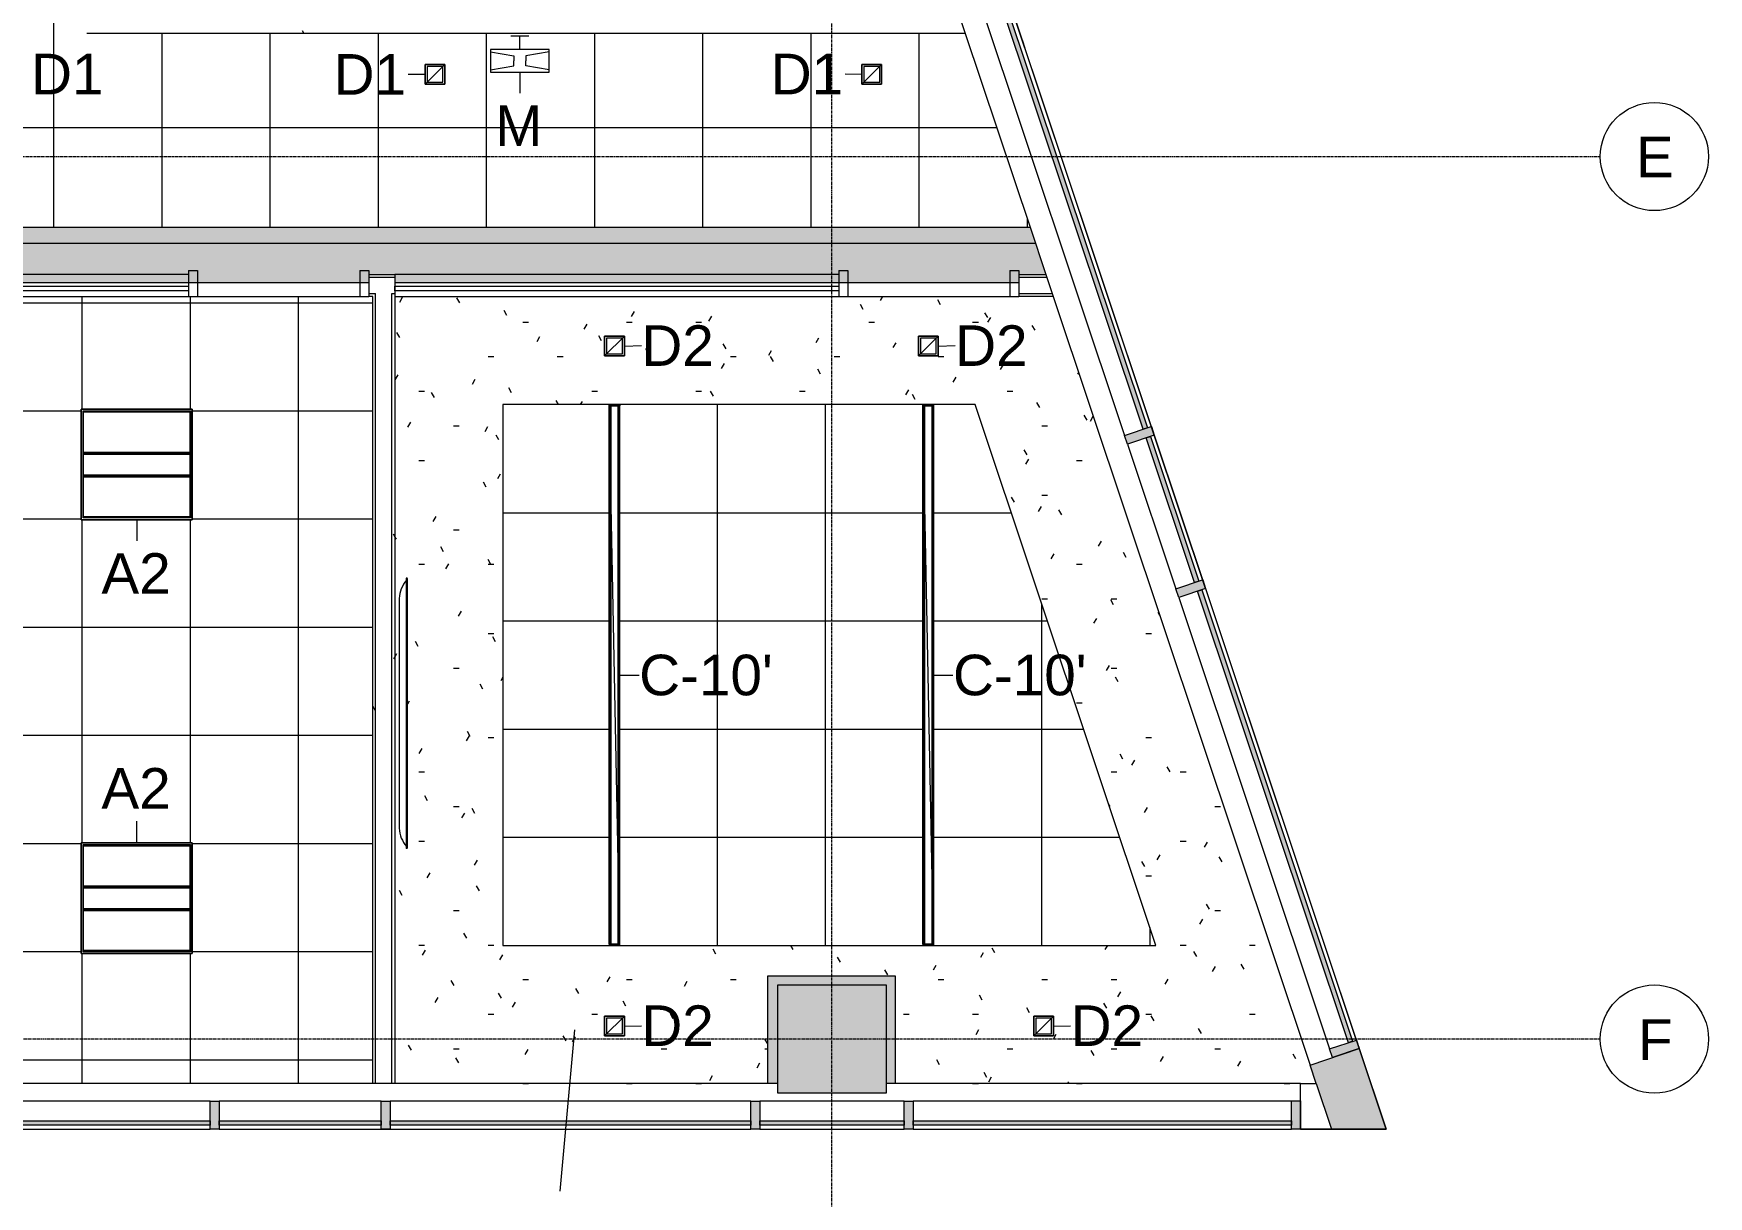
# Model space of a CAD drawing. Header units: inches. Extents: x 2468 to 5383, y -426 to 1376.
# Drawn here: x 4514.8 to 4886.5, y 305.2 to 563.2 of the extents above; entities that cross this region are included whole.
import ezdxf

# ---------------------------------------------------------------- set-up
doc = ezdxf.new("R2010")
doc.units = ezdxf.units.IN
doc.header["$MEASUREMENT"] = 0
doc.linetypes.add('Grid Line 1_2_', pattern=[0.875, 0.5, -0.125, 0.125, -0.125])
for name, color, linetype, lineweight in [('7200-WISCONSIN-AVE-6TH-FLOOR-031418_dwg', 8, 'Continuous', 9), ('A-AREA-IDEN', 2, 'Continuous', 9), ('A-CLNG', 13, 'Continuous', 13), ('A-CLNG-PATT', 13, 'Continuous', 13), ('A-DOOR', 31, 'Continuous', 13), ('A-DOOR-FRAM', 31, 'Continuous', 20), ('A-GLAZ-CURT', 52, 'Continuous', 9), ('A-GLAZ-CWMG', 51, 'Continuous', 13), ('A-WALL', 113, 'Continuous', 13), ('A-WALL-PATT', 111, 'Continuous', 13), ('Bb-cor', 7, 'Continuous', 9), ('Bb-mullion', 7, 'Continuous', 9), ('E-LITE-EQPM', 33, 'Continuous', 9), ('E-LITE-EQPM-IDEN', 33, 'Continuous', 9), ('I-WALL', 2, 'Continuous', 13), ('Q-SPCQ', 91, 'Continuous', 9), ('S-COLS', 52, 'Continuous', 13), ('S-GRID', 1, 'Continuous', 9), ('S-GRID-IDEN', 1, 'Continuous', 9)]:
    doc.layers.add(name, color=color, linetype=linetype, lineweight=lineweight)
doc.styles.add('Arial_1', font='arial.ttf', dxfattribs={"height": 9})
doc.styles.add('Swis721 Lt BT', font='swissl.ttf', dxfattribs={"height": 9})
pattern_1 = [(0, (0, 0), (30.72, 7.68), [1.267, -21.773, 1.267, -21.773, -122.88]), (0, (0, 0), (30.72, 7.68), [-46.08, 1.267, -44.813, 1.267, -21.773, -53.76]), (0, (0, 0), (30.72, 7.68), [-115.2, 1.267, -14.093, 1.267, -37.133]), (120, (11.52, 3.84), (-22.011075, 22.7643), [1.267, -21.773, 1.267, -21.773, -122.88]), (120, (11.52, 3.84), (-22.011075, 22.7643), [-46.08, 1.267, -44.813, 1.267, -21.773, -53.76]), (120, (11.52, 3.84), (-22.011075, 22.7643), [-115.2, 1.267, -14.093, 1.267, -37.133]), (240, (15.36, 19.2), (-8.708925, -30.4443), [1.267, -21.773, 1.267, -21.773, -122.88]), (240, (15.36, 19.2), (-8.708925, -30.4443), [-46.08, 1.267, -44.813, 1.267, -21.773, -53.76]), (240, (15.36, 19.2), (-8.708925, -30.4443), [-115.2, 1.267, -14.093, 1.267, -37.133])]

# ---------------------------------------------------------------- blocks, each defined once
blk = doc.blocks.new('7200-WISCONSIN-AVE-6TH-FLOOR-031418_dwg-5450642-6TH FLOOR RCP')
at = {"layer": 'Bb-cor'}
for p, q in [((4556, 320.12), (4592, 320.12)), ((4594, 320.12), (4674, 320.12))]:
    blk.add_line(p, q, dxfattribs=at)
at = {"layer": 'Bb-cor', "flags": 128}
for points in [[(4723.46, 593.98), (4734.83, 559.96), (4723.46, 593.98), (4694.13, 681.71)], [(4763.52, 474.13), (4774.9, 440.1), (4763.52, 474.13), (4734.2, 561.86)], [(4796, 320.12), (4815, 320.12), (4774.26, 442)]]:
    blk.add_lwpolyline(points, dxfattribs=at)
at = {"layer": 'Bb-mullion'}
for p, q in [((4734.2, 561.86), (4734.83, 559.96)), ((4734.2, 561.86), (4734.83, 559.96)), ((4762.89, 476.02), (4763.52, 474.13)), ((4774.26, 442), (4774.9, 440.1)), ((4809.02, 338.02), (4808.39, 339.91)), ((4592, 320.12), (4594, 320.12))]:
    blk.add_line(p, q, dxfattribs=at)
blk = doc.blocks.new('Concrete-Rectangular-Column - 24 x 24-4901126-6TH FLOOR RCP')
at = {"layer": 'S-COLS', "lineweight": 9}
blk.add_hatch(color=7, dxfattribs=at).paths.add_polyline_path([(-12, -12), (12, -12), (12, 12), (-12, 12), (-12, -10.83)], flags=0)
at = {"layer": 'S-COLS', "color": 8, "lineweight": 20}
for p, q in [((-12, 12), (12, 12)), ((-12, -12), (-12, 12)), ((12, 12), (12, -12)), ((12, -12), (-12, -12))]:
    blk.add_line(p, q, dxfattribs=at)
blk = doc.blocks.new('Single Flush - OTJ_SOLIDFLUSH_ALUM-6376845-6TH FLOOR RCP')
at = {"layer": 'A-DOOR-FRAM'}
for p, q in [((-20, 3.3125), (-20, -2.4375)), ((-20, 3.3125), (-18, 3.3125)), ((-18, 3.3125), (-18, -2.4375)), ((18.000004, 3.3125), (18.000004, -2.4375)), ((18.000004, 3.3125), (20.000004, 3.3125)), ((20.000004, 3.3125), (20.000004, -2.4375)), ((-20, -2.4375), (-18, -2.4375)), ((18.000004, -2.4375), (20.000004, -2.4375))]:
    blk.add_line(p, q, dxfattribs=at)
blk = doc.blocks.new('System Panel - Glazed-6376752-6TH FLOOR RCP')
at = {"layer": 'A-GLAZ-CURT', "lineweight": 13}
for p, q in [((-68.75, -0.5), (-68.75, 0.5)), ((-68.75, 0.5), (68.75, 0.5)), ((68.75, -0.5), (-68.75, -0.5))]:
    blk.add_line(p, q, dxfattribs=at)
blk = doc.blocks.new('System Panel - Glazed-6291413-6TH FLOOR RCP')
at = {"layer": 'A-GLAZ-CURT', "lineweight": 13}
for p, q in [((-49.25, -0.5), (-49.25, 0.5)), ((-49.25, 0.5), (49.25, 0.5)), ((49.25, -0.5), (-49.25, -0.5))]:
    blk.add_line(p, q, dxfattribs=at)
blk = doc.blocks.new('Rectangular Mullion - 2_ x 6_ rectangular-5910273-6TH FLOOR RCP')
at = {"layer": 'A-GLAZ-CWMG', "lineweight": 9}
for p, q in [((4774.87, 440.09), (4808.35, 339.9)), ((4768.94, 438.11), (4802.43, 337.92))]:
    blk.add_line(p, q, dxfattribs=at)
blk = doc.blocks.new('Rectangular Mullion - 2_ x 6_ rectangular-6292515-6TH FLOOR RCP')
at = {"layer": 'A-GLAZ-CWMG', "lineweight": 9}
blk.add_hatch(color=7, dxfattribs=at).paths.add_polyline_path([(0, 4.87), (0, -1.38), (-2, -1.38), (-2, 4.87), (-0.81, 4.87)], flags=0)
at = {"layer": 'A-GLAZ-CWMG', "color": 8, "lineweight": 20}
for p, q in [((0, 4.87), (-2, 4.87)), ((-2, 4.87), (-2, -1.38)), ((0, -1.38), (0, 4.87)), ((-2, -1.38), (0, -1.38))]:
    blk.add_line(p, q, dxfattribs=at)
blk = doc.blocks.new('System Panel - Glazed-5927110-6TH FLOOR RCP')
at = {"layer": 'A-GLAZ-CURT'}
blk.add_hatch(color=7, dxfattribs=at).paths.add_polyline_path([(42, -0.5), (42, 0.5), (-42, 0.5), (-42, -0.5)], flags=0)
at = {"layer": 'A-GLAZ-CURT', "color": 8, "lineweight": 20}
for p, q in [((-42, -0.5), (-42, 0.5)), ((-42, 0.5), (42, 0.5)), ((42, 0.5), (42, -0.5)), ((42, -0.5), (-42, -0.5))]:
    blk.add_line(p, q, dxfattribs=at)
blk = doc.blocks.new('System Panel - Glazed-5927108-6TH FLOOR RCP')
at = {"layer": 'A-GLAZ-CURT'}
blk.add_hatch(color=7, dxfattribs=at).paths.add_polyline_path([(18, -0.5), (18, 0.5), (-18, 0.5), (-18, -0.5)], flags=0)
at = {"layer": 'A-GLAZ-CURT', "color": 8, "lineweight": 20}
for p, q in [((-18, -0.5), (-18, 0.5)), ((-18, 0.5), (18, 0.5)), ((18, 0.5), (18, -0.5)), ((18, -0.5), (-18, -0.5))]:
    blk.add_line(p, q, dxfattribs=at)
blk = doc.blocks.new('System Panel - Glazed-5927107-6TH FLOOR RCP')
at = {"layer": 'A-GLAZ-CURT'}
blk.add_hatch(color=7, dxfattribs=at).paths.add_polyline_path([(40, -0.5), (40, 0.5), (-40, 0.5), (-40, -0.5)], flags=0)
at = {"layer": 'A-GLAZ-CURT', "color": 8, "lineweight": 20}
for p, q in [((-40, -0.5), (-40, 0.5)), ((-40, 0.5), (40, 0.5)), ((40, 0.5), (40, -0.5)), ((40, -0.5), (-40, -0.5))]:
    blk.add_line(p, q, dxfattribs=at)
blk = doc.blocks.new('System Panel - Glazed-5927111-6TH FLOOR RCP')
at = {"layer": 'A-GLAZ-CURT'}
blk.add_hatch(color=7, dxfattribs=at).paths.add_polyline_path([(16, -0.5), (16, 0.5), (-16, 0.5), (-16, -0.5)], flags=0)
at = {"layer": 'A-GLAZ-CURT', "color": 8, "lineweight": 20}
for p, q in [((-16, -0.5), (-16, 0.5)), ((-16, 0.5), (16, 0.5)), ((16, 0.5), (16, -0.5)), ((16, -0.5), (-16, -0.5))]:
    blk.add_line(p, q, dxfattribs=at)
blk = doc.blocks.new('Rectangular Mullion - 2_ x 6_ rectangular-5909323-6TH FLOOR RCP')
at = {"layer": 'A-GLAZ-CWMG', "lineweight": 9}
for p, q in [((4710, 326.38), (4794, 326.38)), ((4710, 320.13), (4794, 320.13))]:
    blk.add_line(p, q, dxfattribs=at)
blk = doc.blocks.new('Rectangular Mullion - 2_ x 6_ rectangular-5927115-6TH FLOOR RCP')
at = {"layer": 'A-GLAZ-CWMG', "lineweight": 9}
blk.add_hatch(color=7, dxfattribs=at).paths.add_polyline_path([(-2, 1.37), (0, 1.37), (0, -4.88), (-2, -4.88), (-2, 0.5)], flags=0)
at = {"layer": 'A-GLAZ-CWMG', "color": 8, "lineweight": 20}
for p, q in [((0, 1.37), (-2, 1.37)), ((-2, 1.37), (-2, -4.88)), ((0, -4.88), (0, 1.37)), ((-2, -4.88), (0, -4.88))]:
    blk.add_line(p, q, dxfattribs=at)
blk = doc.blocks.new('Rectangular Mullion - 2_ x 6_ rectangular-5927116-6TH FLOOR RCP')
at = {"layer": 'A-GLAZ-CWMG', "lineweight": 9}
blk.add_hatch(color=7, dxfattribs=at).paths.add_polyline_path([(-1, 1.375), (1, 1.375), (1, -4.875), (-1, -4.875), (-1, 0.5)], flags=0)
at = {"layer": 'A-GLAZ-CWMG', "color": 8, "lineweight": 20}
for p, q in [((1, 1.375), (-1, 1.375)), ((-1, 1.375), (-1, -4.875)), ((1, -4.875), (1, 1.375)), ((-1, -4.875), (1, -4.875))]:
    blk.add_line(p, q, dxfattribs=at)
blk = doc.blocks.new('Rectangular Mullion - 2_ x 6_ rectangular-5909339-6TH FLOOR RCP')
at = {"layer": 'A-GLAZ-CWMG', "lineweight": 9}
for p, q in [((3594, 326.38), (3630, 326.38)), ((3594, 320.13), (3630, 320.13))]:
    blk.add_line(p, q, dxfattribs=at)
blk = doc.blocks.new('Rectangular Mullion - 2_ x 6_ rectangular-5909338-6TH FLOOR RCP')
at = {"layer": 'A-GLAZ-CWMG', "lineweight": 9}
for p, q in [((3512, 326.38), (3592, 326.38)), ((3512, 320.13), (3592, 320.13))]:
    blk.add_line(p, q, dxfattribs=at)
blk = doc.blocks.new('Rectangular Mullion - 2_ x 6_ rectangular-5909341-6TH FLOOR RCP')
at = {"layer": 'A-GLAZ-CWMG', "lineweight": 9}
for p, q in [((3956, 326.38), (3988, 326.38)), ((3956, 320.13), (3988, 320.13))]:
    blk.add_line(p, q, dxfattribs=at)
blk = doc.blocks.new('System Panel - Glazed-6292526-6TH FLOOR RCP')
at = {"layer": 'A-GLAZ-CURT'}
blk.add_hatch(color=7, dxfattribs=at).paths.add_polyline_path([(62.19, -0.5), (62.19, 0.5), (-62.19, 0.5), (-62.19, -0.5), (40.93, -0.5)], flags=0)
at = {"layer": 'A-GLAZ-CURT', "color": 8, "lineweight": 20}
for p, q in [((-62.19, -0.5), (-62.19, 0.5)), ((-62.19, 0.5), (62.19, 0.5)), ((62.19, 0.5), (62.19, -0.5)), ((62.19, -0.5), (-62.19, -0.5))]:
    blk.add_line(p, q, dxfattribs=at)
blk = doc.blocks.new('System Panel - Glazed-6292527-6TH FLOOR RCP')
at = {"layer": 'A-GLAZ-CURT'}
blk.add_hatch(color=7, dxfattribs=at).paths.add_polyline_path([(16.94, -0.5), (16.94, 0.5), (-16.94, 0.5), (-16.94, -0.5), (5.85, -0.5)], flags=0)
at = {"layer": 'A-GLAZ-CURT', "color": 8, "lineweight": 20}
for p, q in [((-16.94, -0.5), (-16.94, 0.5)), ((-16.94, 0.5), (16.94, 0.5)), ((16.94, 0.5), (16.94, -0.5)), ((16.94, -0.5), (-16.94, -0.5))]:
    blk.add_line(p, q, dxfattribs=at)
blk = doc.blocks.new('Rectangular Mullion - 2_ x 6_ rectangular-5910279-6TH FLOOR RCP')
at = {"layer": 'A-GLAZ-CWMG', "lineweight": 9}
for p, q in [((4717.51, 592), (4756.93, 474.03)), ((4723.44, 593.98), (4762.86, 476.02))]:
    blk.add_line(p, q, dxfattribs=at)
blk = doc.blocks.new('System Panel - Glazed-6292528-6TH FLOOR RCP')
at = {"layer": 'A-GLAZ-CURT'}
blk.add_hatch(color=7, dxfattribs=at).paths.add_polyline_path([(52.82, -0.5), (52.82, 0.5), (-52.82, 0.5), (-52.82, -0.5), (49.37, -0.5)], flags=0)
at = {"layer": 'A-GLAZ-CURT', "color": 8, "lineweight": 20}
for p, q in [((-52.82, -0.5), (-52.82, 0.5)), ((-52.82, 0.5), (52.82, 0.5)), ((52.82, 0.5), (52.82, -0.5)), ((52.82, -0.5), (-52.82, -0.5))]:
    blk.add_line(p, q, dxfattribs=at)
blk = doc.blocks.new('Rectangular Mullion - 2_ x 6_ rectangular-5910277-6TH FLOOR RCP')
at = {"layer": 'A-GLAZ-CWMG', "lineweight": 9}
for p, q in [((4523.14, 1193.27), (4533.88, 1161.14)), ((4517.21, 1191.28), (4527.95, 1159.16))]:
    blk.add_line(p, q, dxfattribs=at)
blk = doc.blocks.new('Rectangular Mullion - 2_ x 6_ rectangular-6292512-6TH FLOOR RCP')
at = {"layer": 'A-GLAZ-CWMG', "lineweight": 9}
blk.add_hatch(color=7, dxfattribs=at).paths.add_polyline_path([(1, 4.87), (1, -1.38), (-1, -1.38), (-1, 4.87)], flags=0)
at = {"layer": 'A-GLAZ-CWMG', "color": 8, "lineweight": 20}
for p, q in [((1, 4.87), (-1, 4.87)), ((-1, 4.87), (-1, -1.38)), ((1, -1.38), (1, 4.87)), ((-1, -1.38), (1, -1.38))]:
    blk.add_line(p, q, dxfattribs=at)
blk = doc.blocks.new('L-Recessed-Axis-Plano - 2 X 2-4550865-6TH FLOOR RCP')
at = {"layer": 'E-LITE-EQPM'}
for p, q in [((12.31, 12.28), (-12.31, 12.28)), ((-12.31, 12.28), (-12.31, -12.28)), ((11.91, 11.87), (-11.91, 11.87)), ((-11.91, 11.87), (-11.91, -11.88)), ((-11.88, -11.56), (-11.88, 11.56)), ((-11.88, 11.56), (11.87, 11.56)), ((11.87, 11.56), (11.87, -11.56)), ((11.91, -11.88), (11.91, 11.87)), ((12.31, -12.28), (12.31, 12.28)), ((-11.88, 2.74), (11.87, 2.74)), ((11.87, 2.51), (-11.88, 2.51)), ((-11.88, 2.3), (11.87, 2.3)), ((-11.88, -2.3), (11.87, -2.3)), ((-11.88, -2.51), (11.87, -2.51)), ((-11.88, -2.74), (11.87, -2.74)), ((-12.31, -12.28), (12.31, -12.28)), ((-11.91, -11.88), (11.91, -11.88)), ((11.87, -11.56), (-11.88, -11.56))]:
    blk.add_line(p, q, dxfattribs=at)
blk = doc.blocks.new('RECESSED_Cooper_NeoRay_Straight_Narrow_22DR - Recessed_Cooper_NeoRay_Straight_Narrow_10_-V27-6TH FLOOR RCP')
at = {"layer": 'E-LITE-EQPM'}
for p, q in [((1.19, 60), (-1.19, -60)), ((-1.19, -60), (-1.19, 60)), ((-1.19, 59.75), (-1.19, 60)), ((1.19, 59.75), (-1.19, 59.75)), ((-1.19, 59.75), (-0.84, 59.75)), ((-1.19, 59.75), (-1.19, -59.75)), ((-0.84, 59.75), (0.84, 59.75)), ((-0.84, 59.75), (-0.84, -59.75)), ((-0.84, -59.75), (-0.84, 59.75)), ((0.84, -59.75), (0.84, 59.75)), ((0.84, 59.75), (1.19, 59.75)), ((0.84, 59.75), (0.84, -59.75)), ((1.19, 60), (1.19, -60)), ((1.19, 60), (1.19, 59.75)), ((1.19, 59.75), (1.19, -59.75)), ((-0.84, -59.75), (-1.19, -59.75)), ((-1.19, -59.75), (1.19, -59.75)), ((-1.19, -59.75), (-1.19, -60)), ((0.84, -59.75), (-0.84, -59.75)), ((1.19, -59.75), (0.84, -59.75)), ((1.19, -60), (1.19, -59.75))]:
    blk.add_line(p, q, dxfattribs=at)
blk = doc.blocks.new('L-Recessed Square Downlight - 4_ GYP-6076682-6TH FLOOR RCP')
at = {"layer": 'E-LITE-EQPM'}
for p, q in [((-2.1875, -2.1875), (-2.1875, 2.1875)), ((-2.1875, 2.1875), (2.1875, 2.1875)), ((-2.1875, 2.1875), (2.1875, -2.1875)), ((2.1875, 2.1875), (-2.1875, 2.1875)), ((-2.1875, 2.1875), (-2.1875, -2.1875)), ((-1.75, -1.75), (-1.75, 1.75)), ((-1.75, 1.75), (1.75, 1.75)), ((1.75, 1.75), (1.75, -1.75)), ((2.1875, 2.1875), (2.1875, -2.1875)), ((2.1875, -2.1875), (2.1875, 2.1875)), ((2.1875, -2.1875), (-2.1875, -2.1875)), ((-2.1875, -2.1875), (2.1875, -2.1875)), ((1.75, -1.75), (-1.75, -1.75))]:
    blk.add_line(p, q, dxfattribs=at)
blk = doc.blocks.new('A-Flat_Screen_TV - OLED 65B6P 65_-6243662-6TH FLOOR RCP')
at = {"layer": 'Q-SPCQ'}
for p, q in [((29.94, 0.06), (-29.94, 0.06)), ((-29.94, 0.06), (-29.94, 0)), ((29.94, 0.06), (29.94, 0)), ((30, 0), (-30, 0)), ((-30, 0), (-30, -0.19)), ((-30, -0.19), (-29.94, -0.19)), ((-29.94, -0.19), (-29.56, -0.19)), ((-29.56, -0.19), (29.56, -0.19)), ((-25.5, -1.81), (25.5, -1.81)), ((29.56, -0.19), (29.94, -0.19)), ((29.94, -0.19), (30, -0.19)), ((30, 0), (30, -0.19))]:
    blk.add_line(p, q, dxfattribs=at)
for centre, start, end in [((-24.9, 5.58), 231.0344, 265.3628), ((24.9, 5.58), 274.6372, 308.9656)]:
    blk.add_arc(centre, 7.41, start, end, dxfattribs=at)
blk = doc.blocks.new('L-Recessed Square Downlight - 4_-4552743-6TH FLOOR RCP')
at = {"layer": 'E-LITE-EQPM'}
for p, q in [((-2.1875, -2.1875), (-2.1875, 2.1875)), ((-2.1875, 2.1875), (2.1875, 2.1875)), ((-2.1875, 2.1875), (2.1875, -2.1875)), ((2.1875, 2.1875), (-2.1875, 2.1875)), ((-2.1875, 2.1875), (-2.1875, -2.1875)), ((-1.75, -1.75), (-1.75, 1.75)), ((-1.75, 1.75), (1.75, 1.75)), ((1.75, 1.75), (1.75, -1.75)), ((2.1875, 2.1875), (2.1875, -2.1875)), ((2.1875, -2.1875), (2.1875, 2.1875)), ((2.1875, -2.1875), (-2.1875, -2.1875)), ((-2.1875, -2.1875), (2.1875, -2.1875)), ((1.75, -1.75), (-1.75, -1.75))]:
    blk.add_line(p, q, dxfattribs=at)
blk = doc.blocks.new('L-SCONCE _IBEAM SCONCE - L-SCONCE _IBEAM SCONCE-6377212-6TH FLOOR RCP')
at = {"layer": 'E-LITE-EQPM'}
for p, q in [((5.07, 11), (-7.93, 11)), ((-7.93, 11), (-7.93, 6)), ((-7.93, 10.5), (-2.76, 9.59)), ((-2.76, 9.59), (-2.76, 8.5)), ((-2.76, 7.41), (-2.76, 8.5)), ((5.07, 10.5), (-0.1, 9.59)), ((-0.1, 9.59), (-0.1, 8.5)), ((-0.1, 7.41), (-0.1, 8.5)), ((5.07, 6), (5.07, 11)), ((-7.93, 6.5), (-2.76, 7.41)), ((-7.93, 6), (5.07, 6)), ((-1.43, 6), (-1.43, 3)), ((5.07, 6.5), (-0.1, 7.41)), ((-3.43, 3), (0.57, 3))]:
    blk.add_line(p, q, dxfattribs=at)
blk = doc.blocks.new('Grid - Grid Head - Circle-50561-6TH FLOOR RCP')
at = {"layer": 'S-GRID-IDEN'}
blk.add_circle((0, 0), 0.125, dxfattribs=at)

msp = doc.modelspace()

# ---------------------------------------------------------------- hatches: boundary and pattern name
at = {"layer": 'A-CLNG-PATT'}
h = msp.add_hatch(dxfattribs=at)
h.set_pattern_fill('FP_25', color=256, style=0, pattern_type=2)
h.set_pattern_definition([(0, (4255.338, 926.38), (0, -24), []), (270, (4255.338, 926.38), (-24, -1e-15), [])])
h.paths.add_polyline_path([(3243.55, 520.25), (4735.94, 520.29), (4721.58, 563.24), (4526.69, 563.28), (4526.69, 566.17), (4465.75, 566.17), (4465.75, 565.98), (4438, 565.98), (4438, 566.17), (4225.75, 566.17), (4225.75, 565.98), (4169, 565.98), (4169, 566.17), (4124.87, 566.18), (4124.87, 566.38), (3986.25, 566.38), (3986.25, 565.87), (3957.75, 565.87), (3957.75, 566.38), (3746, 566.38), (3746, 565.87), (3717.75, 565.87), (3717.75, 566.38), (3600, 566.38), (3600, 712.12), (3542, 712.12), (3542, 566.38), (3228.13, 566.38), (3237.67, 537.85)], flags=0)
h.paths.add_polyline_path([(4054.03, 551.97), (4049.65, 551.97), (4049.65, 556.35), (4054.03, 556.35), (4054.03, 552.41)], flags=0)
h.paths.add_polyline_path([(4242.09, 551.97), (4241.65, 551.97), (4241.65, 556.35), (4246.03, 556.35), (4246.03, 551.97), (4245.59, 551.97)], flags=0)
h.paths.add_polyline_path([(4699.09, 551.97), (4698.65, 551.97), (4698.65, 556.35), (4703.03, 556.35), (4703.03, 551.97), (4702.59, 551.97)], flags=0)
h.paths.add_polyline_path([(4337.65, 551.97), (4337.65, 556.35), (4342.03, 556.35), (4342.03, 551.97), (4338.09, 551.97)], flags=0)
h.paths.add_polyline_path([(4434.09, 551.97), (4433.65, 551.97), (4433.65, 556.35), (4438.03, 556.35), (4438.03, 551.97), (4437.59, 551.97)], flags=0)
h.paths.add_polyline_path([(3286.1, 551.97), (3281.73, 551.97), (3281.73, 556.35), (3286.1, 556.35), (3286.1, 552.41)], flags=0)
h.paths.add_polyline_path([(4510.09, 551.97), (4506.15, 551.97), (4506.15, 556.35), (4510.53, 556.35), (4510.53, 551.97)], flags=0)
h.paths.add_polyline_path([(3478.1, 551.97), (3473.73, 551.97), (3473.73, 556.35), (3478.1, 556.35), (3478.1, 552.41)], flags=0)
h.paths.add_polyline_path([(3669.67, 551.97), (3665.73, 551.97), (3665.73, 556.35), (3670.1, 556.35), (3670.1, 551.97)], flags=0)
h.paths.add_polyline_path([(3762.58, 551.97), (3762.14, 551.97), (3762.14, 556.35), (3766.52, 556.35), (3766.52, 551.97), (3766.08, 551.97)], flags=0)
h.paths.add_polyline_path([(4149.09, 551.97), (4145.15, 551.97), (4145.15, 556.35), (4149.53, 556.35), (4149.53, 551.97)], flags=0)
h.paths.add_polyline_path([(3861.67, 551.97), (3857.73, 551.97), (3857.73, 556.35), (3862.1, 556.35), (3862.1, 551.97)], flags=0)
h.paths.add_polyline_path([(3953.73, 551.97), (3953.73, 556.35), (3958.1, 556.35), (3958.1, 551.97), (3954.17, 551.97)], flags=0)
h.paths.add_polyline_path([(3377.97, 551.97), (3377.97, 556.35), (3382.34, 556.35), (3382.34, 551.97), (3378.41, 551.97)], flags=0)
h.paths.add_polyline_path([(3568.81, 551.97), (3568.81, 556.35), (3573.18, 556.35), (3573.18, 551.97), (3569.02, 551.97)], flags=0)
h.paths.add_polyline_path([(4602.17, 551.97), (4601.73, 551.97), (4601.73, 556.35), (4606.1, 556.35), (4606.1, 551.97), (4605.67, 551.97)], flags=0)
h.paths.add_polyline_path([(4225.75, 570.17), (4438, 570.17), (4438, 594.25), (4465.75, 594.25), (4465.75, 570.17), (4526.69, 570.17), (4526.69, 1062.25), (4551.97, 1070.7), (4523.63, 1155.52), (3947.94, 1155.52), (3947.94, 1307.13), (3871.95, 1307.13), (3871.95, 897.23), (3872.37, 898.62), (4012.67, 898.62), (3989.35, 897.23), (4013.5, 897.26), (4013.5, 898.25), (4124.5, 898.25), (4124.5, 897.25), (4122.25, 897.23), (4122.25, 897.13), (4124.87, 897.13), (4124.87, 898.25), (4125.87, 898.25), (4125.87, 829.63), (4124.87, 829.63), (4124.87, 570.17), (4169, 570.17), (4169, 594.25), (4225.75, 594.25), (4225.75, 580.12)], flags=0)
h.paths.add_polyline_path([(4329.44, 590.51), (4327.06, 590.51), (4327.06, 782.51), (4329.44, 782.51), (4329.44, 664.66)], flags=0)
h.paths.add_polyline_path([(3573.18, 599.99), (3568.81, 599.99), (3568.81, 604.37), (3573.18, 604.37), (3573.18, 600.43)], flags=0)
h.paths.add_polyline_path([(4149.53, 624.19), (4145.15, 624.19), (4145.15, 628.57), (4149.53, 628.57), (4149.53, 624.63)], flags=0)
h.paths.add_polyline_path([(4509.53, 624.19), (4505.15, 624.19), (4505.15, 628.57), (4509.53, 628.57), (4509.53, 624.63)], flags=0)
h.paths.add_polyline_path([(4231.06, 638.51), (4231.06, 782.51), (4233.44, 782.51), (4233.44, 638.51)], flags=0)
h.paths.add_polyline_path([(4423.44, 638.51), (4421.06, 638.51), (4421.06, 782.51), (4423.44, 782.51), (4423.44, 664.66)], flags=0)
h.paths.add_polyline_path([(3572.74, 673.19), (3568.81, 673.19), (3568.81, 677.57), (3573.18, 677.57), (3573.18, 673.19)], flags=0)
h.paths.add_polyline_path([(4149.53, 720.19), (4145.15, 720.19), (4145.15, 724.57), (4149.53, 724.57), (4149.53, 720.63)], flags=0)
h.paths.add_polyline_path([(4509.53, 720.19), (4505.15, 720.19), (4505.15, 724.57), (4509.53, 724.57), (4509.53, 720.63)], flags=0)
h.paths.add_polyline_path([(4327.06, 796.62), (4229.25, 796.62), (4229.25, 811.38), (4225, 811.38), (4225, 810.38), (4224, 810.38), (4224, 808.12), (4181.55, 808.12), (4181.55, 832.12), (4224, 832.12), (4224, 828.38), (4225, 828.38), (4225, 827.38), (4229.25, 827.38), (4229.25, 844.1), (4434, 844.1), (4434, 827.38), (4439, 827.38), (4439, 828.38), (4440, 828.38), (4440, 830.12), (4464, 830.12), (4464, 806.12), (4440, 806.12), (4440, 810.38), (4439, 810.38), (4439, 811.38), (4434, 811.38), (4434, 796.62), (4329.44, 796.62)], flags=0)
h.paths.add_polyline_path([(4183.8, 810.37), (4200, 810.37), (4200, 829.87), (4183.8, 829.87), (4183.8, 826.68)], flags=0)
h.paths.add_polyline_path([(4149.53, 816.19), (4145.15, 816.19), (4145.15, 820.57), (4149.53, 820.57), (4149.53, 816.63)], flags=0)
h.paths.add_polyline_path([(4509.09, 816.19), (4505.15, 816.19), (4505.15, 820.57), (4509.53, 820.57), (4509.53, 816.19)], flags=0)
h.paths.add_polyline_path([(4340.6, 845.43), (4267.67, 845.43), (4267.49, 845.5), (4267.42, 845.68), (4267.42, 852.93), (4267.49, 853.1), (4267.67, 853.18), (4395.23, 853.17), (4395.34, 853.1), (4395.42, 852.93), (4395.42, 845.68), (4395.34, 845.5), (4395.17, 845.43), (4349.81, 845.43)], flags=0)
h.paths.add_polyline_path([(4231.06, 854.51), (4231.06, 1022.51), (4233.44, 1022.51), (4233.44, 854.51)], flags=0)
h.paths.add_polyline_path([(4423.44, 854.51), (4421.06, 854.51), (4421.06, 1022.51), (4423.44, 1022.51), (4423.44, 854.88)], flags=0)
h.paths.add_polyline_path([(4327.06, 854.51), (4327.06, 1094.51), (4329.44, 1094.51), (4329.44, 854.51)], flags=0)
h.paths.add_polyline_path([(4509.09, 912.19), (4505.15, 912.19), (4505.15, 916.57), (4509.53, 916.57), (4509.53, 912.19)], flags=0)
h.paths.add_polyline_path([(3966.96, 926.38), (3966.96, 1046), (3957.88, 1046), (3957.88, 1074.25), (3986.13, 1074.25), (3986.13, 1046), (3969.34, 1046), (3969.34, 926.38)], flags=0)
h.paths.add_polyline_path([(4159.71, 926.38), (4159.71, 1046.38), (4162.09, 1046.38), (4162.09, 926.38)], flags=0)
h.paths.add_polyline_path([(4065.71, 926.38), (4063.34, 926.38), (4063.34, 1094.38), (4065.71, 1094.38), (4065.71, 934.5)], flags=0)
h.paths.add_polyline_path([(3906.59, 936.19), (3906.15, 936.19), (3906.15, 940.57), (3910.53, 940.57), (3910.53, 936.19), (3910.09, 936.19)], flags=0)
h.paths.add_polyline_path([(4509.09, 1008.19), (4505.15, 1008.19), (4505.15, 1012.57), (4509.53, 1012.57), (4509.53, 1008.19)], flags=0)
h.paths.add_polyline_path([(3906.15, 1032.19), (3906.15, 1036.57), (3910.53, 1036.57), (3910.53, 1032.19), (3906.59, 1032.19)], flags=0)
h.paths.add_polyline_path([(4465.75, 1045.98), (4438, 1045.98), (4438, 1074.25), (4465.75, 1074.25), (4465.75, 1048.48)], flags=0)
h.paths.add_polyline_path([(4197.48, 1045.98), (4169, 1045.98), (4169, 1074.25), (4225.75, 1074.25), (4225.75, 1045.98), (4223.25, 1045.98)], flags=0)
h.paths.add_polyline_path([(3906.15, 1128.19), (3906.15, 1132.57), (3910.53, 1132.57), (3910.53, 1128.19), (3906.59, 1128.19)], flags=0)
h.paths.add_polyline_path([(4030.09, 1128.19), (4026.15, 1128.19), (4026.15, 1132.57), (4030.53, 1132.57), (4030.53, 1128.19)], flags=0)
h.paths.add_polyline_path([(4121.15, 1128.19), (4121.15, 1132.57), (4125.53, 1132.57), (4125.53, 1128.19), (4121.59, 1128.19)], flags=0)
h.paths.add_polyline_path([(4221.09, 1128.19), (4217.15, 1128.19), (4217.15, 1132.57), (4221.53, 1132.57), (4221.53, 1128.19)], flags=0)
h.paths.add_polyline_path([(4317.09, 1128.19), (4313.15, 1128.19), (4313.15, 1132.57), (4317.53, 1132.57), (4317.53, 1128.19)], flags=0)
h.paths.add_polyline_path([(4409.15, 1128.19), (4409.15, 1132.57), (4413.53, 1132.57), (4413.53, 1128.19), (4409.59, 1128.19)], flags=0)
h.paths.add_polyline_path([(4504.6, 1128.48), (4504.16, 1128.48), (4504.16, 1132.85), (4508.54, 1132.85), (4508.54, 1128.48), (4506.97, 1128.48)], flags=0)
h.paths.add_polyline_path([(3906.15, 1224.19), (3906.15, 1228.57), (3910.53, 1228.57), (3910.53, 1224.19), (3906.59, 1224.19)], flags=0)
h = msp.add_hatch(dxfattribs=at)
h.set_pattern_fill('FP_1', color=256, style=0, pattern_type=2)
h.set_pattern_definition(pattern_1)
h.paths.add_polyline_path([(3299.93, 351.6), (3299.93, 351.6), (3300.77, 360.1), (3303.25, 352.71), (3315.51, 356.81), (3315.51, 356.87), (3315.01, 356.87), (3315.01, 507.46), (3315.51, 507.46), (3315.51, 507.94), (3734, 507.94), (3734, 507), (3734.48, 507), (3734.48, 503.94), (4072, 503.94), (4072, 509.77), (4077.75, 509.77), (4077.75, 507.94), (4227.25, 507.94), (4227.25, 509.77), (4230.75, 509.77), (4230.75, 507.94), (4405.99, 507.94), (4405.99, 509.77), (4411.74, 509.77), (4411.74, 507.94), (4589.25, 507.94), (4589.25, 509.77), (4595, 509.77), (4595, 507.94), (4733.5, 507.94), (4733.5, 509.77), (4739.45, 509.77), (4735.95, 520.25), (3243.55, 520.25), (3298.38, 356.21)], flags=0)
h.paths.add_polyline_path([(4128.73, 566.17), (4169, 566.17), (4169, 570.17), (4124.87, 570.17), (4124.87, 566.17), (4125, 566.17)], flags=0)
h.paths.add_polyline_path([(4526.69, 566.17), (4526.69, 570.17), (4465.75, 570.17), (4465.75, 566.17), (4526.61, 566.17)], flags=0)
h.paths.add_polyline_path([(4225.75, 566.17), (4438, 566.17), (4438, 570.17), (4225.75, 570.17), (4225.75, 566.38)], flags=0)
h.paths.add_polyline_path([(4200, 568.48), (4200, 570.17), (4171.5, 570.17), (4171.5, 568.48)], flags=0)
h = msp.add_hatch(dxfattribs=at)
h.set_pattern_fill('FP_21', color=256, style=0, pattern_type=2)
h.set_pattern_definition([(0, (4501.62, 431.5), (0, -24), []), (270, (4501.62, 431.5), (-24, -1e-15), [])])
h.paths.add_polyline_path([(4590.12, 330.25), (4590.12, 504.9), (4411.74, 504.9), (4411.74, 332), (4438, 332), (4438, 354.13), (4466, 354.13), (4466, 330.25), (4550.06, 330.25)], flags=0)
h.paths.add_polyline_path([(4466, 359.09), (4453.44, 359.09), (4453.44, 383.66), (4478.06, 383.66), (4478.06, 359.09)], flags=0)
h.paths.add_polyline_path([(4525.44, 359.09), (4525.44, 383.66), (4550.06, 383.66), (4550.06, 359.09), (4534.05, 359.09)], flags=0)
h.paths.add_polyline_path([(4453.44, 455.34), (4453.44, 479.91), (4478.06, 479.91), (4478.06, 455.34), (4460.35, 455.34)], flags=0)
h.paths.add_polyline_path([(4550.06, 455.34), (4525.44, 455.34), (4525.44, 479.91), (4550.06, 479.91), (4550.06, 474.45)], flags=0)
h = msp.add_hatch(dxfattribs=at)
h.set_pattern_fill('FP_1', color=256, style=0, pattern_type=2)
h.set_pattern_definition(pattern_1)
h.paths.add_polyline_path([(4799.45, 330.25), (4741.08, 504.9), (4595, 504.9), (4595, 330.25), (4677.75, 330.25), (4677.75, 354.13), (4706, 354.13), (4706, 330.25), (4798.08, 330.25)], flags=0)
h.paths.add_polyline_path([(4644.94, 340.81), (4641.56, 340.81), (4641.56, 345.19), (4645.94, 345.19), (4645.94, 340.81), (4645.5, 340.81)], flags=0)
h.paths.add_polyline_path([(4737.25, 340.81), (4736.81, 340.81), (4736.81, 345.19), (4741.19, 345.19), (4741.19, 340.81), (4740.75, 340.81)], flags=0)
h.paths.add_polyline_path([(4763.9, 360.9), (4619, 360.9), (4619, 480.9), (4723.8, 480.9), (4747.14, 411.04)], flags=0)
h.paths.add_polyline_path([(4597.75, 382.38), (4597.56, 382.38), (4597.56, 382.82), (4596.75, 384.05), (4596.2, 385.42), (4595.94, 386.88), (4595.94, 437.88), (4596.2, 439.33), (4596.75, 440.7), (4597.56, 441.94), (4597.56, 442.38), (4597.75, 442.38), (4597.75, 442.32), (4597.81, 442.32), (4597.81, 382.44), (4597.75, 382.44)], flags=0)
h.paths.add_polyline_path([(4645.5, 491.71), (4641.56, 491.71), (4641.56, 496.08), (4645.94, 496.08), (4645.94, 491.71)], flags=0)
h.paths.add_polyline_path([(4711.19, 491.71), (4711.19, 496.08), (4715.56, 496.08), (4715.56, 491.71), (4711.62, 491.71)], flags=0)
h = msp.add_hatch(dxfattribs=at)
h.set_pattern_fill('FP_26', color=256, style=0, pattern_type=2)
h.set_pattern_definition([(0, (4690.562, 432.897), (0, -24), []), (270, (4690.562, 432.897), (-24, -1e-15), [])])
h.paths.add_polyline_path([(4723.8, 360.9), (4763.9, 360.9), (4723.8, 480.9), (4714.56, 480.9), (4714.56, 360.9)], flags=0)
h.paths.add_polyline_path([(4712.19, 360.9), (4712.19, 480.9), (4644.94, 480.9), (4644.94, 360.9), (4681.44, 360.9)], flags=0)
h.paths.add_polyline_path([(4642.56, 360.9), (4642.56, 480.9), (4619, 480.9), (4619, 360.9)], flags=0)
at = {"layer": 'A-WALL-PATT', "lineweight": 9}
h = msp.add_hatch(color=7, dxfattribs=at)
h.paths.add_polyline_path([(4814.96, 320.13), (4808.99, 338), (4798.08, 334.36), (4802.83, 320.13)], flags=0)
h.paths.add_polyline_path([(4482.91, 1277.35), (4493.82, 1281), (4485.08, 1307.13), (4472.95, 1307.13), (4481.7, 1280.96)], flags=0)
h = msp.add_hatch(dxfattribs=at)
h.set_pattern_fill('FP_1', color=256, style=0, pattern_type=2)
h.set_pattern_definition(pattern_1)
h.paths.add_polyline_path([(4719.95, 563.24), (4721.58, 563.24), (4721.37, 563.87), (4526.69, 563.87), (4526.69, 563.24), (4717.51, 563.24)], flags=0)
h = msp.add_hatch(dxfattribs=at)
h.set_pattern_fill('FP_1', color=256, style=0, pattern_type=2)
h.set_pattern_definition(pattern_1)
h.paths.add_polyline_path([(4590.75, 330.25), (4590.75, 504.9), (4590.12, 504.9), (4590.12, 330.25)], flags=0)
h = msp.add_hatch(dxfattribs=at)
h.set_pattern_fill('FP_1', color=256, style=0, pattern_type=2)
h.set_pattern_definition(pattern_1)
h.paths.add_polyline_path([(4594.37, 330.25), (4595, 330.25), (4595, 504.9), (4594.37, 504.9), (4594.37, 331.43)], flags=0)
for points in [[(4677.75, 330.25), (4680, 330.25), (4680, 354.13), (4677.75, 354.13), (4677.75, 331.43)], [(4706, 351.88), (4706, 354.13), (4680, 354.13), (4680, 352.12), (4704, 352.12), (4704, 351.88)], [(4706, 330.25), (4706, 351.88), (4704, 351.88), (4704, 330.25)]]:
    msp.add_hatch(color=7, dxfattribs=at).paths.add_polyline_path(points, flags=0)

# ---------------------------------------------------------------- linework, layer by layer
at = {"layer": 'A-AREA-IDEN'}
msp.add_line((4634.88, 342.14), (4631.63, 306.39), dxfattribs=at)
at = {"layer": 'A-CLNG'}
for p, q in [((3243.55, 520.25), (4735.95, 520.25)), ((4735.95, 520.25), (4739.45, 509.77)), ((4589.25, 507.94), (4411.74, 507.94)), ((4733.5, 507.94), (4595, 507.94)), ((4595, 504.9), (4693.5, 504.9)), ((4695.5, 504.9), (4731.5, 504.9)), ((4741.08, 504.9), (4798.08, 334.36)), ((4550.06, 479.91), (4525.44, 479.91)), ((4525.44, 479.91), (4525.44, 455.34)), ((4550.06, 455.34), (4550.06, 479.91)), ((4723.8, 480.9), (4619, 480.9)), ((4619, 480.9), (4619, 360.9)), ((4642.56, 480.9), (4642.56, 360.9)), ((4644.94, 360.9), (4644.94, 480.9)), ((4712.19, 480.9), (4712.19, 360.9)), ((4714.56, 360.9), (4714.56, 480.9)), ((4763.9, 360.9), (4723.8, 480.9)), ((4525.44, 455.34), (4550.06, 455.34)), ((4550.06, 383.66), (4525.44, 383.66)), ((4525.44, 383.66), (4525.44, 359.09)), ((4550.06, 359.09), (4550.06, 383.66)), ((4619, 360.9), (4763.9, 360.9)), ((4525.44, 359.09), (4550.06, 359.09)), ((4677.75, 330.25), (4595, 330.25)), ((4796, 330.25), (4706, 330.25))]:
    msp.add_line(p, q, dxfattribs=at)
at = {"layer": 'A-WALL', "lineweight": 9}
for p, q in [((4721.58, 563.24), (4735.95, 520.25)), ((4590.12, 330.25), (4466, 330.25))]:
    msp.add_line(p, q, dxfattribs=at)
at = {"layer": 'A-WALL'}
for p, q in [((4589.25, 509.15), (4595, 509.15)), ((4589.25, 505.52), (4590.75, 505.52)), ((4590.75, 330.25), (4590.75, 505.52)), ((4594.37, 505.52), (4595, 505.52)), ((4594.37, 330.25), (4594.37, 505.52)), ((4733.5, 509.15), (4739.66, 509.15)), ((4733.5, 505.52), (4740.87, 505.52)), ((4796, 330.25), (4799.45, 330.25)), ((4796, 320.13), (4796, 330.25)), ((4799.45, 330.25), (4802.83, 320.13)), ((4802.83, 320.13), (4796, 320.13))]:
    msp.add_line(p, q, dxfattribs=at)
at = {"layer": 'A-WALL', "color": 8, "lineweight": 20}
for p, q in [((4798.08, 334.36), (4808.99, 338)), ((4808.99, 338), (4814.96, 320.13)), ((4799.45, 330.25), (4798.08, 334.36)), ((4814.96, 320.13), (4802.83, 320.13))]:
    msp.add_line(p, q, dxfattribs=at)
at = {"layer": 'E-LITE-EQPM-IDEN'}
for p, q in [((4601.73, 554.16), (4597.94, 554.16)), ((4622.75, 554.68), (4622.78, 550.02)), ((4698.65, 554.16), (4694.94, 554.24)), ((4645.94, 493.9), (4649.71, 493.98)), ((4715.56, 493.9), (4719.34, 493.98)), ((4537.75, 455.34), (4537.78, 450.68)), ((4644.94, 420.9), (4649.22, 420.9)), ((4714.56, 420.9), (4718.85, 420.9)), ((4537.75, 383.66), (4537.78, 388.48)), ((4645.94, 343), (4649.71, 343.08)), ((4741.19, 343), (4744.96, 343.08))]:
    msp.add_line(p, q, dxfattribs=at)
at = {"layer": 'I-WALL'}
for p, q in [((4719.95, 568.12), (4721.58, 563.24)), ((4721.58, 563.24), (4526.69, 563.24)), ((4589.25, 509.77), (4595, 509.77)), ((4595, 509.77), (4595, 330.25)), ((4733.5, 509.77), (4739.45, 509.77)), ((4739.45, 509.77), (4741.08, 504.9)), ((4590.12, 504.9), (4589.25, 504.9)), ((4590.12, 330.25), (4590.12, 504.9)), ((4741.08, 504.9), (4733.5, 504.9)), ((4595, 330.25), (4590.12, 330.25))]:
    msp.add_line(p, q, dxfattribs=at)
at = {"layer": 'I-WALL', "lineweight": 9}
for p, q in [((3248.41, 516.75), (4737.12, 516.75)), ((4549.25, 509.77), (4411.74, 509.77)), ((4693.5, 509.77), (4595, 509.77)), ((4411.74, 504.9), (4549.25, 504.9)), ((4551.25, 504.9), (4587.25, 504.9)), ((4693.5, 504.9), (4693.5, 504.9))]:
    msp.add_line(p, q, dxfattribs=at)
at = {"layer": 'I-WALL', "color": 8, "lineweight": 20}
for p, q in [((4677.75, 330.25), (4677.75, 354.13)), ((4677.75, 354.13), (4706, 354.13)), ((4706, 354.13), (4706, 330.25)), ((4680, 330.25), (4677.75, 330.25)), ((4706, 330.25), (4704, 330.25))]:
    msp.add_line(p, q, dxfattribs=at)
at = {"layer": 'S-GRID', "linetype": 'Grid Line 1_2_'}
for p, q in [((4692, -16.1), (4692, 1351.58)), ((2760.5, 535.94), (4862.49, 535.94)), ((4862.49, 340.12), (2467.88, 340.12))]:
    msp.add_line(p, q, dxfattribs=at)

# ---------------------------------------------------------------- block references
at = {"layer": '7200-WISCONSIN-AVE-6TH-FLOOR-031418_dwg', "color": 7}
msp.add_blockref('7200-WISCONSIN-AVE-6TH-FLOOR-031418_dwg-5450642-6TH FLOOR RCP', (0, 0), dxfattribs=at)
at = {"layer": 'A-DOOR'}
for p in [(4569.25, 507.33), (4713.5, 507.33)]:
    msp.add_blockref('Single Flush - OTJ_SOLIDFLUSH_ALUM-6376845-6TH FLOOR RCP', p, dxfattribs=at)
at = {"layer": 'A-GLAZ-CURT', "rotation": 288.4809150346402}
for name, p in [('System Panel - Glazed-6292526-6TH FLOOR RCP', (4741.84, 534.56)), ('System Panel - Glazed-6292527-6TH FLOOR RCP', (4767.56, 457.62)), ('System Panel - Glazed-6292528-6TH FLOOR RCP', (4790.31, 389.56))]:
    msp.add_blockref(name, p, dxfattribs=at)
at = {"layer": 'A-GLAZ-CURT'}
for name, p in [('System Panel - Glazed-6376752-6TH FLOOR RCP', (4480.5, 506.65)), ('System Panel - Glazed-6291413-6TH FLOOR RCP', (4644.25, 506.65)), ('System Panel - Glazed-5927110-6TH FLOOR RCP', (4512, 321.5)), ('System Panel - Glazed-5927108-6TH FLOOR RCP', (4574, 321.5)), ('System Panel - Glazed-5927107-6TH FLOOR RCP', (4634, 321.5)), ('System Panel - Glazed-5927111-6TH FLOOR RCP', (4692, 321.5)), ('System Panel - Glazed-5927110-6TH FLOOR RCP', (4752, 321.5))]:
    msp.add_blockref(name, p, dxfattribs=at)
at = {"layer": 'A-GLAZ-CWMG', "lineweight": 9}
for name, p in [('Rectangular Mullion - 2_ x 6_ rectangular-5910279-6TH FLOOR RCP', (0, 0)), ('Rectangular Mullion - 2_ x 6_ rectangular-5910277-6TH FLOOR RCP', (240.36, -719.15)), ('Rectangular Mullion - 2_ x 6_ rectangular-5910273-6TH FLOOR RCP', (0, 0)), ('Rectangular Mullion - 2_ x 6_ rectangular-5909323-6TH FLOOR RCP', (-240, 0)), ('Rectangular Mullion - 2_ x 6_ rectangular-5909339-6TH FLOOR RCP', (962, 0)), ('Rectangular Mullion - 2_ x 6_ rectangular-5909338-6TH FLOOR RCP', (1082, 0)), ('Rectangular Mullion - 2_ x 6_ rectangular-5909341-6TH FLOOR RCP', (720, 0)), ('Rectangular Mullion - 2_ x 6_ rectangular-5909323-6TH FLOOR RCP', (0, 0))]:
    msp.add_blockref(name, p, dxfattribs=at)
at = {"layer": 'A-GLAZ-CWMG', "lineweight": 9, "extrusion": (0, 0, -1)}
for name, p, rotation in [('Rectangular Mullion - 2_ x 6_ rectangular-6292512-6TH FLOOR RCP', (-4761.87, 474.63), 251.5190849653598), ('Rectangular Mullion - 2_ x 6_ rectangular-6292512-6TH FLOOR RCP', (-4773.25, 440.61), 251.5190849653598), ('Rectangular Mullion - 2_ x 6_ rectangular-6292515-6TH FLOOR RCP', (-4807.68, 337.57), 251.5190849653598), ('Rectangular Mullion - 2_ x 6_ rectangular-5927116-6TH FLOOR RCP', (-4555, 321.5), 180), ('Rectangular Mullion - 2_ x 6_ rectangular-5927116-6TH FLOOR RCP', (-4593, 321.5), 180), ('Rectangular Mullion - 2_ x 6_ rectangular-5927116-6TH FLOOR RCP', (-4675, 321.5), 180), ('Rectangular Mullion - 2_ x 6_ rectangular-5927116-6TH FLOOR RCP', (-4709, 321.5), 180), ('Rectangular Mullion - 2_ x 6_ rectangular-5927115-6TH FLOOR RCP', (-4796, 321.5), 180)]:
    msp.add_blockref(name, p, dxfattribs=dict(at, rotation=rotation))
at = {"layer": 'E-LITE-EQPM', "rotation": 180}
msp.add_blockref('L-SCONCE _IBEAM SCONCE - L-SCONCE _IBEAM SCONCE-6377212-6TH FLOOR RCP', (4621.32, 565.68), dxfattribs=at)
at = {"layer": 'E-LITE-EQPM', "extrusion": (0, 0, -1), "rotation": 180}
for name, p in [('L-Recessed Square Downlight - 4_-4552743-6TH FLOOR RCP', (-4603.92, 554.16)), ('L-Recessed Square Downlight - 4_-4552743-6TH FLOOR RCP', (-4700.84, 554.16)), ('L-Recessed Square Downlight - 4_ GYP-6076682-6TH FLOOR RCP', (-4643.75, 493.9)), ('L-Recessed Square Downlight - 4_ GYP-6076682-6TH FLOOR RCP', (-4713.37, 493.9)), ('L-Recessed-Axis-Plano - 2 X 2-4550865-6TH FLOOR RCP', (-4537.75, 467.63)), ('RECESSED_Cooper_NeoRay_Straight_Narrow_22DR - Recessed_Cooper_NeoRay_Straight_Narrow_10_-V27-6TH FLOOR RCP', (-4643.75, 420.9)), ('RECESSED_Cooper_NeoRay_Straight_Narrow_22DR - Recessed_Cooper_NeoRay_Straight_Narrow_10_-V27-6TH FLOOR RCP', (-4713.37, 420.9)), ('L-Recessed-Axis-Plano - 2 X 2-4550865-6TH FLOOR RCP', (-4537.75, 371.38)), ('L-Recessed Square Downlight - 4_ GYP-6076682-6TH FLOOR RCP', (-4643.75, 343)), ('L-Recessed Square Downlight - 4_ GYP-6076682-6TH FLOOR RCP', (-4739, 343))]:
    msp.add_blockref(name, p, dxfattribs=at)
at = {"layer": 'Q-SPCQ', "rotation": 270.0000000000005}
msp.add_blockref('A-Flat_Screen_TV - OLED 65B6P 65_-6243662-6TH FLOOR RCP', (4597.75, 412.38), dxfattribs=at)
at = {"layer": 'S-COLS', "lineweight": 9}
msp.add_blockref('Concrete-Rectangular-Column - 24 x 24-4901126-6TH FLOOR RCP', (4692, 340.12), dxfattribs=at)
at = {"layer": 'S-GRID-IDEN', "xscale": 95.99999999999994, "yscale": 95.99999999999994, "zscale": 95.99999999999994}
for p, rotation in [((4874.49, 535.94), 269.9999999999994), ((4874.49, 340.12), 89.99999999999982)]:
    msp.add_blockref('Grid - Grid Head - Circle-50561-6TH FLOOR RCP', p, dxfattribs=dict(at, rotation=rotation))

# ---------------------------------------------------------------- texts
at = {"layer": 'E-LITE-EQPM-IDEN', "char_height": 9, "attachment_point": 1, "style": 'Arial_1'}
for s, insert, width in [('D1', (4514.3, 558.75), 19.695), ('D1', (4581.42, 558.67), 19.695), ('D1', (4678.42, 558.75), 19.695), ('M', (4617.28, 547.27), 13.029), ('D2', (4649.71, 498.49), 19.695), ('D2', (4719.34, 498.49), 19.695), ('A2', (4529.9, 447.93), 18.786), ("C-10'", (4649.22, 425.4), 36.36), ("C-10'", (4718.85, 425.4), 36.36), ('A2', (4529.9, 400.25), 18.786), ('D2', (4649.71, 347.59), 19.695), ('D2', (4744.96, 347.59), 19.695)]:
    msp.add_mtext(s, dxfattribs=dict(at, insert=insert, width=width))
at = {"layer": 'S-GRID-IDEN', "char_height": 9, "attachment_point": 1, "style": 'Swis721 Lt BT'}
for s, insert, width in [('E', (4870.39, 540.33), 9.393), ('F', (4870.83, 344.5), 8.787)]:
    msp.add_mtext(s, dxfattribs=dict(at, insert=insert, width=width))

doc.saveas('drawing.dxf')
